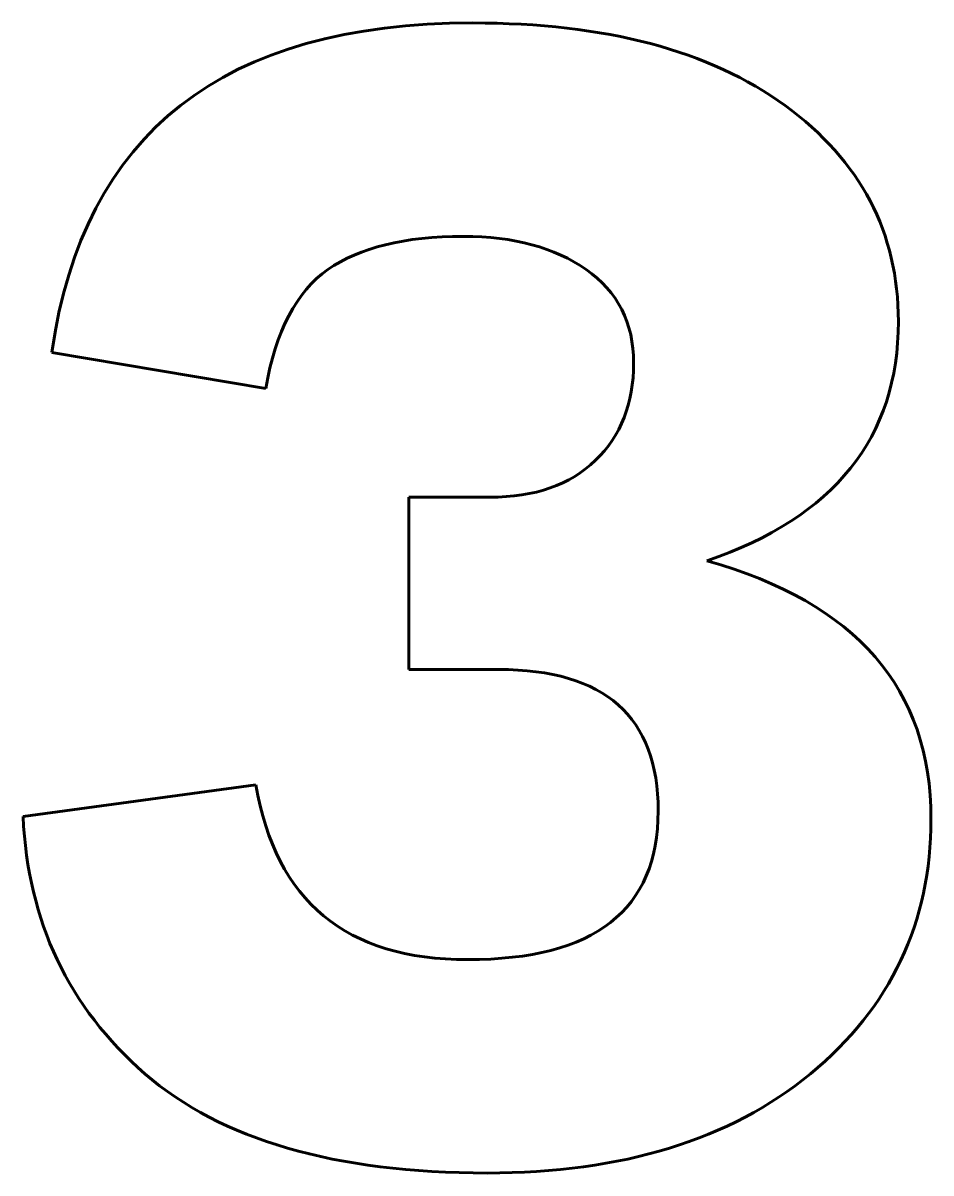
# Model space of a CAD drawing. Header units: millimetres. Extents: x 0 to 160, y -63 to 140.
import ezdxf

# ---------------------------------------------------------------- set-up
doc = ezdxf.new("R2010")
doc.units = ezdxf.units.MM
doc.linetypes.add('K5LT_BASIC', pattern=[0])

msp = doc.modelspace()

# ---------------------------------------------------------------- linework, layer by layer
at = {"color": 5, "linetype": 'K5LT_BASIC', "lineweight": 60}
for p, q in [((5.08, 81.96), (42.85, 75.61)), ((82.4, 56.39), (68.12, 56.39)), ((68.12, 56.39), (68.12, 25.96)), ((68.12, 25.96), (83.98, 25.96)), ((41.13, 5.62), (0, 0))]:
    msp.add_line(p, q, dxfattribs=at)
for points in [[(79.4, 140.13), (35.41, 140.13), (10.64, 120.72), (5.08, 81.96)], [(134.56, 125.55), (121.26, 135.25), (102.84, 140.13), (79.4, 140.13)], [(154.56, 87.42), (154.56, 103.14), (147.91, 115.8), (134.56, 125.55)], [(53.84, 96.59), (59.4, 100.48), (67.38, 102.45), (77.77, 102.45)], [(77.77, 102.45), (86.64, 102.45), (93.88, 100.48), (99.45, 96.59)], [(42.85, 75.61), (44.62, 85.7), (48.27, 92.69), (53.84, 96.59)], [(99.45, 96.59), (105.01, 92.69), (107.82, 87.18), (107.82, 80.09)], [(120.77, 45.17), (143.28, 52.85), (154.56, 66.94), (154.56, 87.42)], [(107.82, 80.09), (107.82, 72.95), (105.55, 67.23), (101.07, 62.9)], [(101.07, 62.9), (96.64, 58.56), (90.38, 56.39), (82.4, 56.39)], [(160.32, -0.44), (160.32, 22.56), (147.17, 37.73), (120.77, 45.17)], [(83.98, 25.96), (102.74, 25.96), (112.15, 17.63), (112.15, 0.98)], [(78.51, -25.27), (57.04, -25.27), (44.62, -14.97), (41.13, 5.62)], [(0, 0), (0.89, -18.57), (8.03, -33.69), (21.53, -45.41)], [(112.15, 0.98), (112.15, -16.5), (100.92, -25.27), (78.51, -25.27)], [(139.04, -45.41), (153.23, -33.69), (160.32, -18.72), (160.32, -0.44)], [(21.53, -45.41), (34.97, -57.09), (55.12, -62.95), (81.96, -62.95)], [(81.96, -62.95), (105.85, -62.95), (124.86, -57.09), (139.04, -45.41)]]:
    msp.add_open_spline(points, degree=3, dxfattribs=at)

doc.saveas('drawing.dxf')
